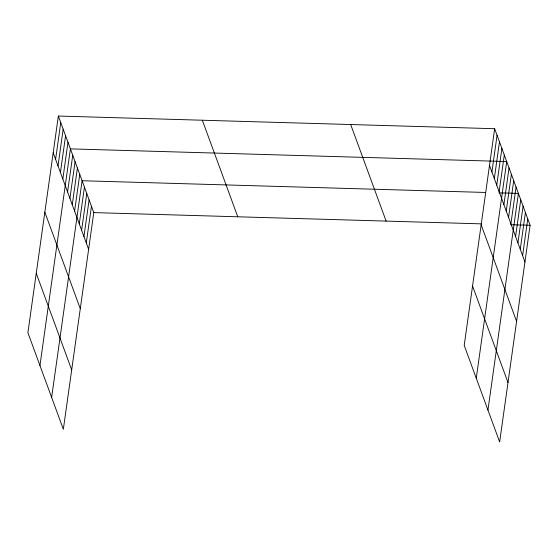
<?xml version="1.0" encoding="UTF-8"?>
<svg xmlns="http://www.w3.org/2000/svg" width="558" height="558" viewBox="0 0 558 558"><rect width="100%" height="100%" fill="white"/><g stroke="black" fill="none" stroke-linecap="round" stroke-linejoin="round"><path stroke-width="0.84" d="M58.353 116.043L27.9 332.721L63.34 429.283L93.786 212.605L58.353 116.043L494.66 128.717L530.1 225.279L499.647 441.957L464.214 345.395L494.66 128.717M55.605 159.33L60.759 122.614M58.011 165.9L63.173 129.177M60.417 172.464L65.579 135.74M62.831 179.027L67.992 142.311M39.946 365.553L70.399 148.874L506.713 161.548L476.26 378.226M67.581 191.966L72.742 155.25M69.917 198.341L75.079 161.625M72.254 204.716L77.416 167.993M74.598 211.091L79.759 174.368M51.643 397.422L82.096 180.743L485.376 192.454M79.271 223.835L84.432 187.111M81.614 230.21L86.776 193.486M83.951 236.578L89.113 199.862M86.288 242.953L91.449 206.237M491.912 172.004L497.073 135.28M494.325 178.567L499.48 141.844M496.732 185.13L501.893 148.414M499.138 191.701L504.299 154.978M503.888 204.64L509.049 167.916M506.232 211.015L511.386 174.291M508.568 217.383L513.73 180.666M510.905 223.758L516.066 187.035M487.95 410.088L518.403 193.41L498.929 192.845M515.585 236.501L520.747 199.785M517.922 242.876L523.083 206.16M520.258 249.252L525.42 212.528M522.602 255.62L527.763 218.903M93.786 212.605L481.826 223.877M510.619 224.714L530.1 225.279M489.505 165.433L524.938 261.995M481.156 224.818L516.596 321.38M472.556 286.01L507.996 382.572M350.682 124.532L386.115 221.094M202.338 120.228L237.771 216.79M53.191 152.766L88.631 249.328M44.842 212.152L80.282 308.714M36.249 273.336L71.682 369.898"/></g></svg>
